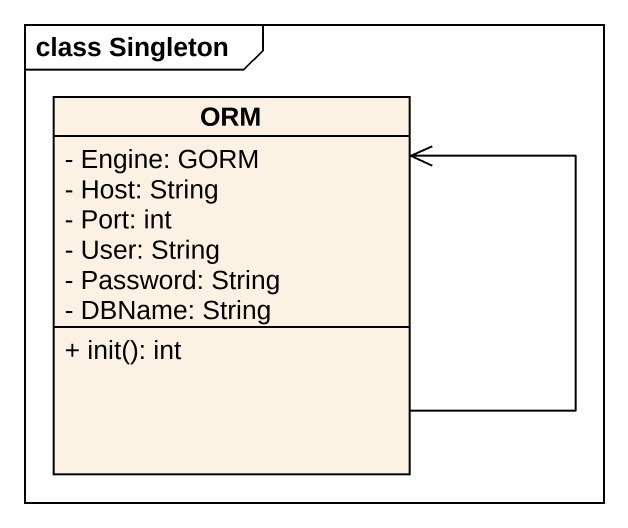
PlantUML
@startuml
mainframe class Singleton
hide circle
hide empty members
skinparam classAttributeIconSize 0
class ORM {
  - Engine: GORM
  - Host: String
  - Port: int
  - User: String
  - Password: String
  - DBName: String
  + init(): int
}
ORM --> ORM
@enduml
